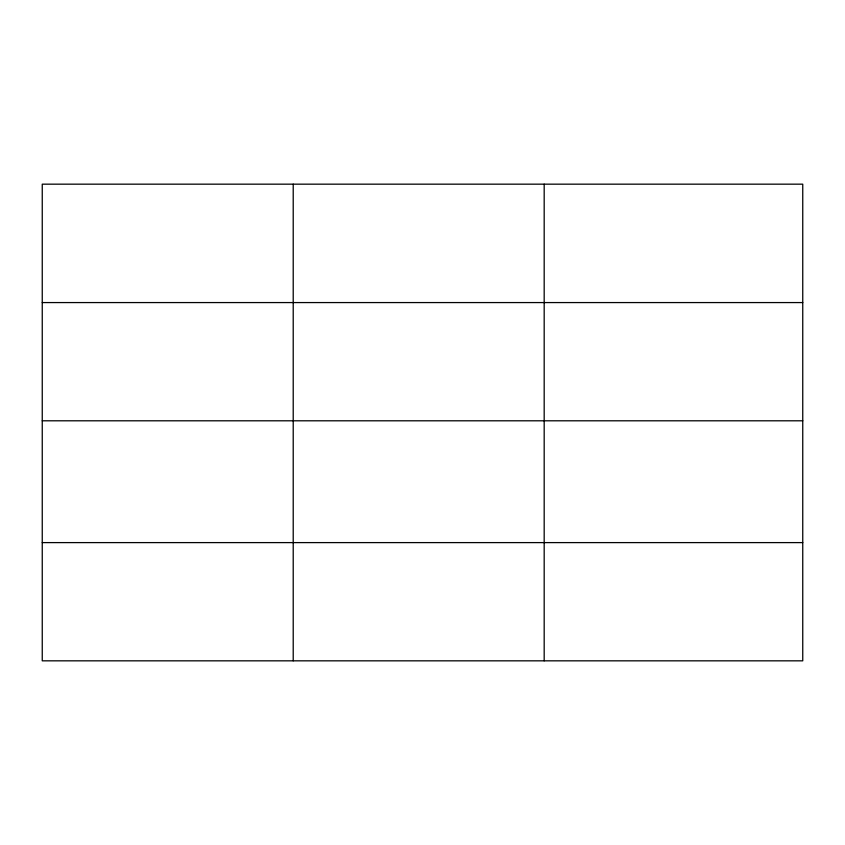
<?xml version="1.0" encoding="UTF-8"?>
<svg xmlns="http://www.w3.org/2000/svg" width="845" height="845" viewBox="0 0 845 845"><rect width="100%" height="100%" fill="white"/><g stroke="black" fill="none" stroke-linecap="round" stroke-linejoin="round"><path stroke-width="1.27" d="M802.75 420.799L802.75 184.168L42.25 184.168L42.25 660.832L802.75 660.832L802.75 420.799L42.25 420.799M42.25 302.573L802.75 302.573M42.25 542.606L802.75 542.606M544.18 184.168L544.18 660.832M293.215 184.168L293.215 660.832"/></g></svg>
